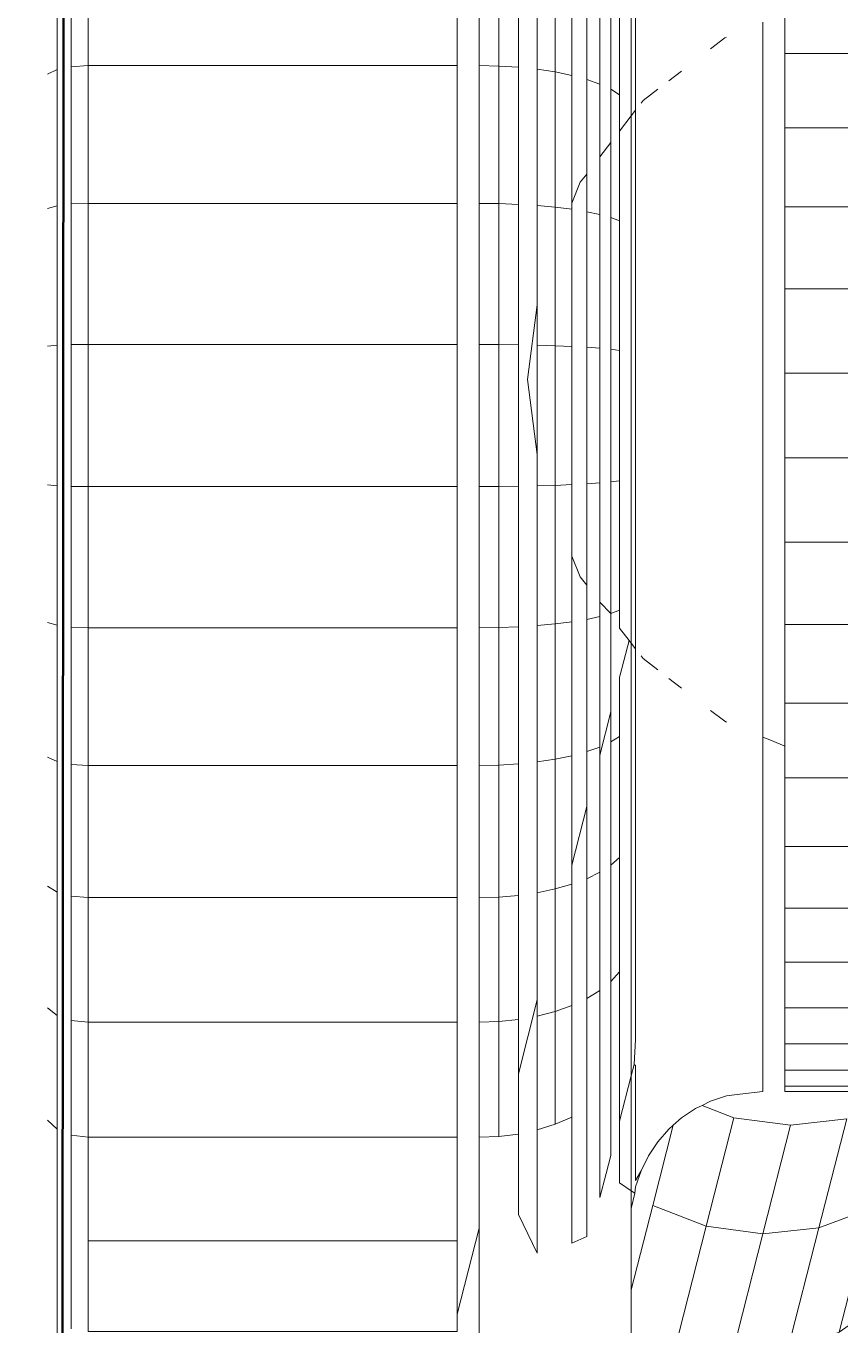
# Model space of a CAD drawing. Header units: centimetres. Extents: x -48696 to 156237, y -5617 to 29024.
# Drawn here: x -13087.78 to -13085.802, y 14466.263 to 14469.42 of the extents above; entities that cross this region are included whole.
import ezdxf

# ---------------------------------------------------------------- set-up
doc = ezdxf.new("R2010")
doc.units = ezdxf.units.CM
doc.layers.add('Moveis', color=1, linetype='Continuous', lineweight=9)
doc.layers.add('Parede Baixa', color=5, linetype='Continuous', lineweight=50)
doc.layers.add('Piso', color=55, linetype='Continuous')

# ---------------------------------------------------------------- blocks, each defined once
blk = doc.blocks.new('o')
at = {"layer": 'Moveis'}
for p, q in [((12553.032, 3257.1479), (12553.032, 3251.9879)), ((12553.3786, 3256.3748), (12553.3786, 3255.2505)), ((12552.0706, 3255.3561), (12552.0706, 3255.6539)), ((12552.103, 3255.3628), (12552.103, 3255.6631)), ((12552.982, 3255.3651), (12552.982, 3255.6664)), ((12553.7286, 3255.393), (12553.7286, 3255.4852)), ((12553.6786, 3255.393), (12553.6786, 3255.4645)), ((12553.5917, 3255.4285), (12553.5594, 3255.4037)), ((12553.5957, 3255.4302), (12553.5917, 3255.4285)), ((12553.6786, 3255.2236), (12553.6786, 3255.393)), ((12553.7286, 3255.2236), (12553.7286, 3255.393)), ((12552.0706, 3255.0458), (12552.0706, 3255.3561)), ((12552.103, 3255.0499), (12552.103, 3255.3628)), ((12552.982, 3255.0513), (12552.982, 3255.3651)), ((12553.4932, 3255.3529), (12553.4644, 3255.3308)), ((12553.4391, 3255.3114), (12553.4055, 3255.2856)), ((12553.3885, 3255.2635), (12553.3786, 3255.2505)), ((12553.4055, 3255.2856), (12553.4009, 3255.2796)), ((12553.3786, 3255.2505), (12553.3522, 3255.2162)), ((12553.3786, 3255.2505), (12553.3786, 3254.0492)), ((12553.6786, 3255.0438), (12553.6786, 3255.2236)), ((12553.7286, 3255.0438), (12553.7286, 3255.2236)), ((12553.3321, 3255.19), (12553.3069, 3255.1572)), ((12553.2771, 3255.1182), (12553.2626, 3255.0994)), ((12553.2626, 3255.0994), (12553.243, 3255.052)), ((12552.0706, 3254.728), (12552.0706, 3255.0458)), ((12552.103, 3254.7294), (12552.103, 3255.0499)), ((12552.982, 3254.7299), (12552.982, 3255.0513)), ((12553.6786, 3254.8564), (12553.6786, 3255.0438)), ((12553.7286, 3254.8564), (12553.7286, 3255.0438)), ((12553.6786, 3254.6646), (12553.6786, 3254.8564)), ((12553.7286, 3254.8564), (12553.7286, 3254.6646)), ((12553.1646, 3254.8205), (12553.1422, 3254.6499)), ((12552.103, 3254.4064), (12552.103, 3254.7294)), ((12552.982, 3254.4059), (12552.982, 3254.7299)), ((12553.032, 3254.7299), (12553.0772, 3254.7297)), ((12552.0706, 3254.4077), (12552.0706, 3254.728)), ((12553.1422, 3254.6499), (12553.1646, 3254.4792)), ((12553.6786, 3254.4712), (12553.6786, 3254.6646)), ((12553.7286, 3254.6646), (12553.7286, 3254.4712)), ((12553.6786, 3254.2793), (12553.6786, 3254.4712)), ((12553.7286, 3254.4712), (12553.7286, 3254.2793)), ((12552.0706, 3254.0899), (12552.0706, 3254.4077)), ((12552.103, 3254.0859), (12552.103, 3254.4064)), ((12552.982, 3254.0844), (12552.982, 3254.4059)), ((12553.6786, 3254.092), (12553.6786, 3254.2793)), ((12553.7286, 3254.092), (12553.7286, 3254.2793)), ((12553.243, 3254.2477), (12553.2626, 3254.2003)), ((12553.2626, 3254.2003), (12553.2771, 3254.1815)), ((12553.3069, 3254.1425), (12553.3321, 3254.1169)), ((12553.3321, 3254.1169), (12553.3321, 3253.8928)), ((12552.0706, 3253.7797), (12552.0706, 3254.0899)), ((12552.103, 3253.773), (12552.103, 3254.0859)), ((12552.982, 3253.7706), (12552.982, 3254.0844)), ((12553.3522, 3254.0836), (12553.3737, 3254.0556)), ((12553.6786, 3253.9122), (12553.6786, 3254.092)), ((12553.7286, 3253.9122), (12553.7286, 3254.092)), ((12553.3737, 3254.0556), (12553.3535, 3253.9767)), ((12553.3737, 3254.0556), (12553.3786, 3254.0492)), ((12553.3786, 3254.0492), (12553.3885, 3254.0362)), ((12553.3786, 3254.0492), (12553.3786, 3253.0635)), ((12553.4009, 3254.0201), (12553.4055, 3254.0141)), ((12553.4055, 3254.0141), (12553.4391, 3253.9883)), ((12553.3535, 3253.9767), (12553.3522, 3253.9714)), ((12553.4644, 3253.9689), (12553.4932, 3253.9468)), ((12553.6786, 3253.8352), (12553.6786, 3253.9122)), ((12553.7286, 3253.8145), (12553.7286, 3253.9122)), ((12553.3321, 3253.8928), (12553.3069, 3253.7941)), ((12553.5594, 3253.896), (12553.5917, 3253.8712)), ((12553.5917, 3253.8712), (12553.5957, 3253.8695)), ((12553.6786, 3253.8352), (12553.6979, 3253.8272)), ((12553.6786, 3253.7515), (12553.6786, 3253.8352)), ((12553.6979, 3253.8272), (12553.7286, 3253.8145)), ((12553.7286, 3253.8145), (12553.7286, 3253.7615)), ((12552.0706, 3253.4819), (12552.0706, 3253.7797)), ((12552.103, 3253.4726), (12552.103, 3253.773)), ((12552.982, 3253.4694), (12552.982, 3253.7706)), ((12553.7286, 3253.7615), (12553.7286, 3253.7427)), ((12553.6786, 3253.7427), (12553.6786, 3253.7515)), ((12553.6786, 3253.6093), (12553.6786, 3253.7427)), ((12553.7286, 3253.5896), (12553.7286, 3253.7427)), ((12553.243, 3253.5433), (12553.2771, 3253.6769)), ((12553.6786, 3253.5862), (12553.6786, 3253.6093)), ((12553.6786, 3253.4453), (12553.6786, 3253.5862)), ((12553.7286, 3253.5862), (12553.7286, 3253.5896)), ((12553.7286, 3253.4453), (12553.7286, 3253.5862)), ((12552.0706, 3253.2012), (12552.0706, 3253.4819)), ((12552.103, 3253.1895), (12552.103, 3253.4726)), ((12552.982, 3253.1854), (12552.982, 3253.4694)), ((12553.6786, 3253.4119), (12553.6786, 3253.4453)), ((12553.7286, 3253.424), (12553.7286, 3253.4453)), ((12553.6786, 3253.322), (12553.6786, 3253.4119)), ((12553.7286, 3253.3943), (12553.7286, 3253.424)), ((12553.7286, 3253.322), (12553.7286, 3253.3943)), ((12553.6786, 3253.2281), (12553.6786, 3253.322)), ((12553.7286, 3253.2184), (12553.7286, 3253.322)), ((12553.1217, 3253.0679), (12553.1646, 3253.2362)), ((12553.6786, 3253.2184), (12553.6786, 3253.2281)), ((12552.0706, 3252.942), (12552.0706, 3253.2012)), ((12553.6786, 3253.1918), (12553.6786, 3253.2184)), ((12553.6786, 3253.136), (12553.6786, 3253.1918)), ((12553.7286, 3253.1853), (12553.7286, 3253.2184)), ((12552.103, 3252.9282), (12552.103, 3253.1895)), ((12552.982, 3252.9233), (12552.982, 3253.1854)), ((12553.7286, 3253.136), (12553.7286, 3253.1853)), ((12553.6786, 3253.0763), (12553.6786, 3253.136)), ((12553.7286, 3253.0763), (12553.7286, 3253.136)), ((12553.6786, 3253.04), (12553.6786, 3253.0763)), ((12553.7286, 3253.04), (12553.7286, 3253.0763)), ((12553.3786, 3252.8016), (12553.3786, 3253.0635)), ((12553.5957, 3253.0179), (12553.5594, 3253.0056)), ((12553.6259, 3253.0215), (12553.5957, 3253.0179)), ((12553.6786, 3253.0279), (12553.6259, 3253.0215)), ((12553.6786, 3253.0279), (12553.6786, 3253.04)), ((12553.7286, 3253.0279), (12553.7286, 3253.04)), ((12553.761, 3253.0279), (12553.7286, 3253.0279)), ((12553.8855, 3253.0279), (12553.761, 3253.0279)), ((12553.525, 3252.9886), (12553.4932, 3252.9673)), ((12553.54, 3252.996), (12553.525, 3252.9886)), ((12553.5594, 3253.0056), (12553.54, 3252.996)), ((12552.0489, 3252.9627), (12552.0706, 3252.942)), ((12553.4932, 3252.9673), (12553.4743, 3252.9508)), ((12552.0706, 3252.7085), (12552.0706, 3252.942)), ((12552.103, 3252.6927), (12552.103, 3252.9282)), ((12553.032, 3252.9233), (12553.0772, 3252.9252)), ((12553.4644, 3252.9421), (12553.4391, 3252.9133)), ((12553.4743, 3252.9508), (12553.4644, 3252.9421)), ((12552.982, 3252.6871), (12552.982, 3252.9233)), ((12553.4391, 3252.9133), (12553.4178, 3252.8814)), ((12553.4178, 3252.8814), (12553.4009, 3252.847)), ((12553.4009, 3252.847), (12553.3885, 3252.8107)), ((12553.3885, 3252.8107), (12553.3866, 3252.796)), ((12553.3786, 3252.761), (12553.3786, 3252.8016)), ((12553.3866, 3252.796), (12553.3786, 3252.761)), ((12553.3786, 3252.761), (12553.3786, 3252.5756)), ((12553.032, 3252.7164), (12552.982, 3252.5204)), ((12552.0706, 3252.5044), (12552.0706, 3252.7085)), ((12552.103, 3252.4868), (12552.103, 3252.6927)), ((12552.982, 3252.5204), (12552.982, 3252.6871)), ((12553.2771, 3252.6972), (12553.243, 3252.6824)), ((12553.3786, 3252.4756), (12553.3786, 3252.5756)), ((12552.982, 3252.4806), (12552.982, 3252.5204)), ((12552.0706, 3252.3327), (12552.0706, 3252.5044))]:
    blk.add_line(p, q, dxfattribs=at)
for points, invisible_edges in [([(12552.0706, 3255.0458), (12552.103, 3257.1402), (12552.0706, 3254.728)], 3), ([(12552.0706, 3253.7797), (12552.103, 3257.1402), (12552.0706, 3253.4819)], 3), ([(12552.982, 3255.0513), (12553.032, 3257.1479), (12552.982, 3254.7299)], 3), ([(12552.982, 3254.7299), (12553.032, 3257.1479), (12552.982, 3254.4059)], 3), ([(12552.982, 3254.4059), (12553.032, 3257.1479), (12552.982, 3254.0844)], 3), ([(12552.982, 3254.0844), (12553.032, 3257.1479), (12552.982, 3253.7706)], 3), ([(12552.982, 3255.0513), (12553.032, 3257.1479), (12552.982, 3254.7299)], 3), ([(12552.982, 3254.7299), (12553.032, 3257.1479), (12552.982, 3254.4059)], 3), ([(12552.982, 3254.4059), (12553.032, 3257.1479), (12552.982, 3254.0844)], 3), ([(12552.982, 3254.0844), (12553.032, 3257.1479), (12552.982, 3253.7706)], 3), ([(12552.982, 3255.0513), (12553.032, 3257.1479), (12552.982, 3254.7299)], 3), ([(12552.982, 3254.7299), (12553.032, 3257.1479), (12552.982, 3254.4059)], 3), ([(12552.982, 3254.4059), (12553.032, 3257.1479), (12552.982, 3254.0844)], 3), ([(12552.982, 3254.0844), (12553.032, 3257.1479), (12552.982, 3253.7706)], 3), ([(12552.982, 3255.0513), (12553.032, 3257.1479), (12552.982, 3254.7299)], 3), ([(12552.982, 3254.7299), (12553.032, 3257.1479), (12552.982, 3254.4059)], 3), ([(12552.982, 3254.4059), (12553.032, 3257.1479), (12552.982, 3254.0844)], 3), ([(12552.982, 3254.0844), (12553.032, 3257.1479), (12552.982, 3253.7706)], 3), ([(12552.982, 3255.0513), (12553.032, 3257.1479), (12552.982, 3254.7299)], 3), ([(12552.982, 3254.7299), (12553.032, 3257.1479), (12552.982, 3254.4059)], 3), ([(12552.982, 3254.4059), (12553.032, 3257.1479), (12552.982, 3254.0844)], 3), ([(12552.982, 3254.0844), (12553.032, 3257.1479), (12552.982, 3253.7706)], 3), ([(12553.1217, 3255.0491), (12553.1217, 3257.0554), (12553.1217, 3254.7291)], 3), ([(12553.1217, 3254.7291), (12553.1217, 3257.0554), (12553.1217, 3254.4066)], 3), ([(12553.1217, 3254.4066), (12553.1217, 3257.0554), (12553.1217, 3254.0866)], 3), ([(12553.1217, 3254.0866), (12553.1217, 3257.0554), (12553.1217, 3253.7743)], 3), ([(12553.1217, 3253.7743), (12553.1217, 3257.0554), (12553.1217, 3253.4744)], 3), ([(12553.3786, 3255.2505), (12553.3668, 3256.891), (12553.3756, 3256.8466)], 13), ([(12553.3786, 3255.2505), (12553.3756, 3256.8466), (12553.3786, 3256.8013)], 13), ([(12553.3786, 3255.2505), (12553.3786, 3256.8013), (12553.3786, 3256.3748)], 1), ([(12553.3786, 3256.3748), (12553.3885, 3255.2635), (12553.3786, 3255.2505)], 1), ([(12553.3885, 3255.2635), (12553.3786, 3256.3748), (12553.3885, 3255.316)], 3), ([(12553.3786, 3255.2505), (12553.3522, 3256.0761), (12553.3522, 3256.2927)], 13), ([(12553.3522, 3255.5753), (12553.3522, 3256.0761), (12553.3522, 3255.299)], 3), ([(12553.3522, 3255.299), (12553.3522, 3256.0761), (12553.3522, 3255.2162)], 3), ([(12553.3522, 3255.2162), (12553.3522, 3256.0761), (12553.3786, 3255.2505)], 3), ([(12552.982, 3255.0513), (12552.982, 3255.6664), (12552.982, 3255.9503)], 13), ([(12552.982, 3255.0513), (12552.982, 3255.6664), (12552.982, 3255.9503)], 13), ([(12552.982, 3255.0513), (12552.982, 3255.6664), (12552.982, 3255.9503)], 13), ([(12552.982, 3255.0513), (12552.982, 3255.6664), (12552.982, 3255.9503)], 13), ([(12552.982, 3255.0513), (12552.982, 3255.6664), (12552.982, 3255.9503)], 13), ([(12553.1217, 3255.944), (12553.1217, 3255.3615), (12553.1217, 3255.6614)], 1), ([(12553.1217, 3255.3615), (12553.1217, 3255.944), (12553.1217, 3255.0491)], 3), ([(12552.0706, 3255.9346), (12552.0706, 3255.3561), (12552.0706, 3255.6539)], 1), ([(12552.0706, 3255.3561), (12552.0706, 3255.9346), (12552.0706, 3255.0458)], 3), ([(12553.243, 3255.052), (12553.243, 3255.6359), (12553.243, 3255.9119)], 13), ([(12553.243, 3255.052), (12553.243, 3255.9119), (12553.2626, 3255.0994)], 3), ([(12553.3069, 3255.8777), (12553.3069, 3255.3232), (12553.3069, 3255.6087)], 1), ([(12553.3069, 3255.3232), (12553.3069, 3255.8777), (12553.3069, 3255.1572)], 3), ([(12553.3069, 3255.1572), (12553.3069, 3255.8777), (12553.3321, 3255.19)], 3), ([(12553.3321, 3255.19), (12553.3069, 3255.8777), (12553.3321, 3255.3116)], 3), ([(12553.3321, 3255.3116), (12553.3069, 3255.8777), (12553.3321, 3255.5926)], 3), ([(12553.3885, 3255.316), (12553.3885, 3255.6879), (12553.3885, 3255.5094)], 1), ([(12552.0489, 3255.346), (12552.0706, 3255.6539), (12552.0706, 3255.3561)], 1), ([(12552.1413, 3255.6664), (12552.103, 3255.3628), (12552.103, 3255.6631)], 1), ([(12552.103, 3255.3628), (12552.1413, 3255.6664), (12552.1413, 3255.3651)], 1), ([(12552.103, 3255.3628), (12552.103, 3253.1895), (12552.103, 3255.6631)], 3), ([(12552.982, 3255.6664), (12552.1413, 3255.3651), (12552.1413, 3255.6664)], 1), ([(12552.1413, 3255.3651), (12552.982, 3255.6664), (12552.982, 3255.3651)], 1), ([(12552.982, 3255.6664), (12552.982, 3255.0513), (12552.982, 3255.3651)], 1), ([(12552.982, 3255.6664), (12552.982, 3255.0513), (12552.982, 3255.3651)], 1), ([(12552.982, 3255.6664), (12552.982, 3255.0513), (12552.982, 3255.3651)], 1), ([(12552.982, 3255.6664), (12552.982, 3255.0513), (12552.982, 3255.3651)], 1), ([(12552.982, 3255.6664), (12552.982, 3255.0513), (12552.982, 3255.3651)], 1), ([(12553.032, 3255.3651), (12553.0772, 3255.6651), (12553.0772, 3255.3642)], 1), ([(12553.1217, 3255.6614), (12553.0772, 3255.3642), (12553.0772, 3255.6651)], 1), ([(12553.0772, 3255.3642), (12553.1217, 3255.6614), (12553.1217, 3255.3615)], 1), ([(12553.1646, 3255.357), (12553.1422, 3254.6499), (12553.1646, 3255.6552)], 3), ([(12553.2053, 3255.6466), (12553.1646, 3255.357), (12553.1646, 3255.6552)], 1), ([(12553.1646, 3255.357), (12553.2053, 3255.6466), (12553.2053, 3255.3508)], 1), ([(12553.243, 3255.6359), (12553.2053, 3255.3508), (12553.2053, 3255.6466)], 1), ([(12553.2053, 3255.3508), (12553.243, 3255.6359), (12553.243, 3255.343)], 1), ([(12553.243, 3255.6359), (12553.243, 3255.052), (12553.243, 3255.343)], 1), ([(12553.2771, 3255.3338), (12553.2626, 3255.0994), (12553.2771, 3255.6232)], 3), ([(12553.3069, 3255.6087), (12553.2771, 3255.3338), (12553.2771, 3255.6232)], 1), ([(12553.2771, 3255.3338), (12553.3069, 3255.6087), (12553.3069, 3255.3232)], 1), ([(12553.3522, 3255.5753), (12553.3321, 3255.3116), (12553.3321, 3255.5926)], 1), ([(12553.3321, 3255.3116), (12553.3522, 3255.5753), (12553.3522, 3255.299)], 1), ([(12554.8486, 3255.393), (12553.7286, 3255.4852), (12553.7286, 3255.5495)], 13), ([(12554.8486, 3255.393), (12553.7286, 3255.5495), (12554.8486, 3255.5495)], 1), ([(12553.7286, 3255.4852), (12554.8486, 3255.393), (12553.7286, 3255.393)], 1), ([(12554.8486, 3255.393), (12553.7286, 3255.2236), (12553.7286, 3255.393)], 1), ([(12553.7286, 3255.2236), (12554.8486, 3255.393), (12554.8486, 3255.2236)], 1), ([(12552.0489, 3255.0397), (12552.0706, 3255.3561), (12552.0706, 3255.0458)], 1), ([(12552.1413, 3255.3651), (12552.103, 3255.0499), (12552.103, 3255.3628)], 1), ([(12552.103, 3255.0499), (12552.1413, 3255.3651), (12552.1413, 3255.0513)], 1), ([(12552.103, 3253.1895), (12552.103, 3255.3628), (12552.103, 3253.4726)], 3), ([(12552.103, 3253.4726), (12552.103, 3255.3628), (12552.103, 3255.0499)], 13), ([(12552.982, 3255.3651), (12552.1413, 3255.0513), (12552.1413, 3255.3651)], 1), ([(12552.1413, 3255.0513), (12552.982, 3255.3651), (12552.982, 3255.0513)], 1), ([(12553.032, 3255.0513), (12553.0772, 3255.3642), (12553.0772, 3255.0508)], 1), ([(12553.1217, 3255.3615), (12553.0772, 3255.0508), (12553.0772, 3255.3642)], 1), ([(12553.0772, 3255.0508), (12553.1217, 3255.3615), (12553.1217, 3255.0491)], 1), ([(12553.1422, 3254.6499), (12553.1646, 3255.357), (12553.1646, 3254.8205)], 3), ([(12553.2053, 3255.3508), (12553.1646, 3255.0464), (12553.1646, 3255.357)], 1), ([(12553.1646, 3254.8205), (12553.1646, 3255.357), (12553.1646, 3255.0464)], 1), ([(12553.1646, 3255.0464), (12553.2053, 3255.3508), (12553.2053, 3255.0426)], 1), ([(12553.243, 3255.343), (12553.2053, 3255.0426), (12553.2053, 3255.3508)], 1), ([(12553.2053, 3255.0426), (12553.243, 3255.343), (12553.243, 3255.0379)], 3), ([(12553.243, 3255.0379), (12553.243, 3255.343), (12553.243, 3255.052)], 1), ([(12553.2626, 3255.0994), (12553.2771, 3255.3338), (12553.2771, 3255.1182)], 1), ([(12553.3885, 3255.2635), (12553.3786, 3254.0492), (12553.3786, 3255.2505)], 1), ([(12553.3885, 3255.1109), (12553.3885, 3254.4575), (12553.3885, 3255.2635)], 3), ([(12553.3786, 3255.2505), (12553.3522, 3255.0112), (12553.3522, 3255.2162)], 1), ([(12553.3522, 3255.0112), (12553.3786, 3255.2505), (12553.3522, 3254.7164)], 3), ([(12553.3522, 3254.7164), (12553.3786, 3255.2505), (12553.3522, 3254.4193)], 3), ([(12553.3737, 3254.0556), (12553.3786, 3255.2505), (12553.3786, 3254.0492)], 1), ([(12554.8486, 3255.2236), (12553.7286, 3255.0438), (12553.7286, 3255.2236)], 1), ([(12553.7286, 3255.0438), (12554.8486, 3255.2236), (12554.8486, 3255.0438)], 1), ([(12553.3321, 3255.19), (12553.3069, 3255.0259), (12553.3069, 3255.1572)], 1), ([(12553.3069, 3255.0259), (12553.3321, 3255.19), (12553.3069, 3254.7214)], 3), ([(12553.3069, 3254.7214), (12553.3321, 3255.19), (12553.3069, 3254.4144)], 3), ([(12553.3069, 3254.4144), (12553.3321, 3255.19), (12553.3069, 3254.1425)], 3), ([(12553.3069, 3254.1425), (12553.3321, 3255.19), (12553.3321, 3254.1169)], 3), ([(12553.3321, 3254.1169), (12553.3321, 3255.19), (12553.3321, 3254.4168)], 3), ([(12553.3321, 3254.4168), (12553.3321, 3255.19), (12553.3321, 3255.0189)], 13), ([(12553.2626, 3254.2003), (12553.2626, 3255.0994), (12553.2771, 3255.1182)], 13), ([(12553.2771, 3254.4123), (12553.2771, 3255.1182), (12553.2771, 3254.7235)], 3), ([(12553.2771, 3254.7235), (12553.2771, 3255.1182), (12553.2771, 3255.0323)], 1), ([(12553.2626, 3255.0994), (12553.243, 3255.0379), (12553.243, 3255.052)], 1), ([(12553.243, 3255.0379), (12553.2626, 3255.0994), (12553.243, 3254.7254)], 3), ([(12553.243, 3254.7254), (12553.2626, 3255.0994), (12553.243, 3254.4104)], 3), ([(12553.3885, 3254.4575), (12553.3885, 3255.1109), (12553.3885, 3254.8971)], 13), ([(12552.0489, 3254.726), (12552.0706, 3255.0458), (12552.0706, 3254.728)], 1), ([(12552.1413, 3255.0513), (12552.103, 3254.7294), (12552.103, 3255.0499)], 1), ([(12552.103, 3254.7294), (12552.1413, 3255.0513), (12552.1413, 3254.7299)], 1), ([(12552.103, 3253.4726), (12552.103, 3255.0499), (12552.103, 3254.7294)], 13), ([(12552.982, 3255.0513), (12552.1413, 3254.7299), (12552.1413, 3255.0513)], 1), ([(12552.1413, 3254.7299), (12552.982, 3255.0513), (12552.982, 3254.7299)], 1), ([(12553.0772, 3254.7297), (12553.032, 3255.0513), (12553.0772, 3255.0508)], 1), ([(12553.1217, 3255.0491), (12553.0772, 3254.7297), (12553.0772, 3255.0508)], 1), ([(12553.0772, 3254.7297), (12553.1217, 3255.0491), (12553.1217, 3254.7291)], 1), ([(12553.2053, 3254.727), (12553.1646, 3254.8205), (12553.1646, 3255.0464)], 13), ([(12553.2053, 3254.727), (12553.1646, 3255.0464), (12553.2053, 3255.0426)], 1), ([(12553.243, 3255.0379), (12553.2053, 3254.727), (12553.2053, 3255.0426)], 1), ([(12553.2053, 3254.727), (12553.243, 3255.0379), (12553.243, 3254.7254)], 1), ([(12553.3069, 3255.0259), (12553.2771, 3254.7235), (12553.2771, 3255.0323)], 1), ([(12553.2771, 3254.7235), (12553.3069, 3255.0259), (12553.3069, 3254.7214)], 1), ([(12554.8486, 3255.0438), (12553.7286, 3254.8564), (12553.7286, 3255.0438)], 1), ([(12553.7286, 3254.8564), (12554.8486, 3255.0438), (12554.8486, 3255.0304)], 13), ([(12553.7286, 3254.8564), (12554.8486, 3255.0304), (12554.8486, 3254.8564)], 1), ([(12553.3522, 3255.0112), (12553.3321, 3254.719), (12553.3321, 3255.0189)], 1), ([(12553.3321, 3254.4168), (12553.3321, 3255.0189), (12553.3321, 3254.719)], 1), ([(12553.3321, 3254.719), (12553.3522, 3255.0112), (12553.3522, 3254.7164)], 1), ([(12553.3885, 3254.4575), (12553.3885, 3254.8971), (12553.3885, 3254.6782)], 1), ([(12554.8486, 3254.8564), (12553.7286, 3254.6646), (12553.7286, 3254.8564)], 1), ([(12553.7286, 3254.6646), (12554.8486, 3254.8564), (12554.8486, 3254.6646)], 1), ([(12553.1646, 3254.8205), (12553.2053, 3254.727), (12553.1646, 3254.7282)], 1), ([(12552.1413, 3254.7299), (12552.103, 3254.4064), (12552.103, 3254.7294)], 1), ([(12552.103, 3254.4064), (12552.1413, 3254.7299), (12552.1413, 3254.4059)], 1), ([(12552.103, 3253.4726), (12552.103, 3254.7294), (12552.103, 3254.4064)], 13), ([(12552.982, 3254.7299), (12552.1413, 3254.4059), (12552.1413, 3254.7299)], 1), ([(12552.1413, 3254.4059), (12552.982, 3254.7299), (12552.982, 3254.4059)], 1), ([(12553.032, 3254.4059), (12553.0772, 3254.7297), (12553.0772, 3254.4061)], 1), ([(12553.1217, 3254.7291), (12553.0772, 3254.4061), (12553.0772, 3254.7297)], 1), ([(12553.0772, 3254.4061), (12553.1217, 3254.7291), (12553.1217, 3254.4066)], 1), ([(12552.0489, 3254.4098), (12552.0706, 3254.728), (12552.0706, 3254.4077)], 1), ([(12552.0706, 3254.728), (12552.0706, 3254.0899), (12552.0706, 3254.4077)], 1), ([(12552.0706, 3254.0899), (12552.0706, 3254.728), (12552.0706, 3253.7797)], 3), ([(12553.2053, 3254.727), (12553.1646, 3254.4792), (12553.1646, 3254.7282)], 1), ([(12553.1646, 3254.4792), (12553.2053, 3254.727), (12553.1646, 3254.4075)], 3), ([(12553.1646, 3254.4075), (12553.2053, 3254.727), (12553.2053, 3254.4088)], 1), ([(12553.2053, 3254.727), (12553.243, 3254.4104), (12553.2053, 3254.4088)], 1), ([(12553.243, 3254.4104), (12553.2053, 3254.727), (12553.243, 3254.7254)], 1), ([(12553.2771, 3254.7235), (12553.3069, 3254.4144), (12553.2771, 3254.4123)], 1), ([(12553.3069, 3254.4144), (12553.2771, 3254.7235), (12553.3069, 3254.7214)], 1), ([(12553.3522, 3254.7164), (12553.3321, 3254.4168), (12553.3321, 3254.719)], 1), ([(12553.3321, 3254.4168), (12553.3522, 3254.7164), (12553.3522, 3254.4193)], 1), ([(12553.1646, 3254.0894), (12553.1422, 3254.6499), (12553.1646, 3254.4792)], 13), ([(12554.8486, 3254.6646), (12553.7286, 3254.4712), (12553.7286, 3254.6646)], 1), ([(12553.7286, 3254.4712), (12554.8486, 3254.6646), (12554.8486, 3254.4712)], 1), ([(12553.1646, 3254.0894), (12553.1646, 3254.4792), (12553.1646, 3254.4075)], 1), ([(12554.8486, 3254.4712), (12553.7286, 3254.2793), (12553.7286, 3254.4712)], 1), ([(12553.7286, 3254.2793), (12554.8486, 3254.4712), (12554.8486, 3254.2793)], 1), ([(12553.3786, 3254.0492), (12553.3885, 3254.4575), (12553.3885, 3254.0362)], 3), ([(12553.3885, 3254.0362), (12553.3885, 3254.4575), (12553.3885, 3254.2386)], 1), ([(12552.0489, 3254.096), (12552.0706, 3254.4077), (12552.0706, 3254.0899)], 1), ([(12552.1413, 3254.4059), (12552.103, 3254.0859), (12552.103, 3254.4064)], 1), ([(12552.103, 3253.4726), (12552.103, 3254.4064), (12552.103, 3254.0859)], 13), ([(12552.103, 3254.0859), (12552.1413, 3254.4059), (12552.1413, 3254.0844)], 1), ([(12552.982, 3254.4059), (12552.1413, 3254.0844), (12552.1413, 3254.4059)], 1), ([(12552.1413, 3254.0844), (12552.982, 3254.4059), (12552.982, 3254.0844)], 1), ([(12553.032, 3254.0844), (12553.0772, 3254.4061), (12553.0772, 3254.085)], 1), ([(12553.1217, 3254.4066), (12553.0772, 3254.085), (12553.0772, 3254.4061)], 1), ([(12553.0772, 3254.085), (12553.1217, 3254.4066), (12553.1217, 3254.0866)], 1), ([(12553.2053, 3254.0931), (12553.1646, 3254.4075), (12553.2053, 3254.4088)], 1), ([(12553.1646, 3254.4075), (12553.2053, 3254.0931), (12553.1646, 3254.0894)], 1), ([(12553.243, 3254.4104), (12553.2053, 3254.0931), (12553.2053, 3254.4088)], 1), ([(12553.2053, 3254.0931), (12553.243, 3254.4104), (12553.243, 3254.0979)], 3), ([(12553.243, 3254.0979), (12553.243, 3254.4104), (12553.243, 3254.2477)], 1), ([(12553.243, 3254.4104), (12553.2626, 3254.2003), (12553.243, 3254.2477)], 1), ([(12553.2771, 3254.1815), (12553.2626, 3254.2003), (12553.2771, 3254.4123)], 2), ([(12553.3069, 3254.4144), (12553.2771, 3254.1815), (12553.2771, 3254.4123)], 1), ([(12553.2771, 3254.1815), (12553.3069, 3254.4144), (12553.2771, 3254.1035)], 3), ([(12553.2771, 3254.1035), (12553.3069, 3254.4144), (12553.3069, 3254.1098)], 3), ([(12553.3069, 3254.1098), (12553.3069, 3254.4144), (12553.3069, 3254.1425)], 1), ([(12553.3522, 3254.1245), (12553.3321, 3254.4168), (12553.3522, 3254.4193)], 1), ([(12553.3321, 3254.4168), (12553.3522, 3254.1245), (12553.3321, 3254.1169)], 1), ([(12553.3522, 3254.4193), (12553.3522, 3254.0836), (12553.3522, 3254.1245)], 1), ([(12553.3522, 3254.0836), (12553.3522, 3254.4193), (12553.3737, 3254.0556)], 3), ([(12554.8486, 3254.2793), (12553.7286, 3254.092), (12553.7286, 3254.2793)], 1), ([(12553.7286, 3254.092), (12554.8486, 3254.2793), (12554.8486, 3254.092)], 1), ([(12553.243, 3254.2477), (12553.243, 3253.7927), (12553.243, 3254.0979)], 1), ([(12553.243, 3253.7927), (12553.243, 3254.2477), (12553.2626, 3254.2003)], 13), ([(12553.2771, 3254.1035), (12553.2626, 3254.2003), (12553.2771, 3254.1815)], 1), ([(12553.3321, 3254.1169), (12553.3069, 3254.1098), (12553.3069, 3254.1425)], 1), ([(12553.3069, 3254.1098), (12553.2771, 3253.802), (12553.2771, 3254.1035)], 1), ([(12553.2771, 3253.802), (12553.3069, 3254.1098), (12553.3069, 3253.8125)], 1), ([(12553.3069, 3254.1098), (12553.3321, 3254.1169), (12553.3069, 3253.8125)], 3), ([(12553.3069, 3253.8125), (12553.3321, 3254.1169), (12553.3069, 3253.7941)], 3), ([(12553.3069, 3253.7941), (12553.3321, 3254.1169), (12553.3321, 3253.8928)], 1), ([(12552.0489, 3253.7897), (12552.0706, 3254.0899), (12552.0706, 3253.7797)], 1), ([(12552.1413, 3254.0844), (12552.103, 3253.773), (12552.103, 3254.0859)], 1), ([(12552.103, 3253.4726), (12552.103, 3254.0859), (12552.103, 3253.773)], 1), ([(12552.103, 3253.773), (12552.1413, 3254.0844), (12552.1413, 3253.7706)], 1), ([(12552.982, 3254.0844), (12552.1413, 3253.7706), (12552.1413, 3254.0844)], 1), ([(12552.1413, 3253.7706), (12552.982, 3254.0844), (12552.982, 3253.7706)], 1), ([(12553.032, 3253.7706), (12553.0772, 3254.085), (12553.0772, 3253.7715)], 1), ([(12553.1217, 3254.0866), (12553.0772, 3253.7715), (12553.0772, 3254.085)], 1), ([(12553.0772, 3253.7715), (12553.1217, 3254.0866), (12553.1217, 3253.7743)], 1), ([(12553.2053, 3254.0931), (12553.1646, 3253.7788), (12553.1646, 3254.0894)], 1), ([(12553.1646, 3253.7788), (12553.2053, 3254.0931), (12553.2053, 3253.785)], 1), ([(12553.1646, 3254.0894), (12553.1646, 3253.4806), (12553.1646, 3253.2362)], 13), ([(12553.1646, 3253.4806), (12553.1646, 3254.0894), (12553.1646, 3253.7788)], 1), ([(12553.243, 3254.0979), (12553.2053, 3253.785), (12553.2053, 3254.0931)], 1), ([(12553.2053, 3253.785), (12553.243, 3254.0979), (12553.243, 3253.7927)], 1), ([(12553.2771, 3253.6769), (12553.2771, 3254.1035), (12553.2771, 3253.802)], 1), ([(12554.8486, 3254.092), (12553.7286, 3253.9122), (12553.7286, 3254.092)], 1), ([(12553.7286, 3253.9122), (12554.8486, 3254.092), (12554.8486, 3253.9122)], 1), ([(12553.3786, 3253.0635), (12553.3535, 3253.9767), (12553.3737, 3254.0556)], 13), ([(12553.3786, 3253.0635), (12553.3737, 3254.0556), (12553.3786, 3254.0492)], 1), ([(12553.3786, 3254.0492), (12553.3851, 3253.0892), (12553.3786, 3253.0635)], 1), ([(12553.3851, 3253.0892), (12553.3786, 3254.0492), (12553.3885, 3254.0362)], 13), ([(12553.3851, 3253.0892), (12553.3885, 3254.0362), (12553.3885, 3253.1463)], 3), ([(12553.3885, 3253.4478), (12553.3885, 3254.0362), (12553.3885, 3254.0249)], 13), ([(12553.3885, 3253.4478), (12553.3885, 3254.0249), (12553.3885, 3253.8197)], 13), ([(12553.3535, 3253.9767), (12553.3522, 3253.8367), (12553.3522, 3253.9714)], 1), ([(12553.3522, 3253.8367), (12553.3535, 3253.9767), (12553.3522, 3253.5605)], 3), ([(12553.3522, 3253.5605), (12553.3535, 3253.9767), (12553.3522, 3253.3001)], 3), ([(12554.8486, 3253.9122), (12553.7286, 3253.8145), (12553.7286, 3253.9122)], 1), ([(12553.7286, 3253.8145), (12554.8486, 3253.9122), (12553.7286, 3253.7615)], 3), ([(12553.7286, 3253.7615), (12554.8486, 3253.9122), (12553.7286, 3253.7427)], 3), ([(12553.7286, 3253.7427), (12554.8486, 3253.9122), (12554.8486, 3253.7427)], 1), ([(12553.3321, 3253.8928), (12553.3069, 3253.5271), (12553.3069, 3253.7941)], 1), ([(12553.3069, 3253.5271), (12553.3321, 3253.8928), (12553.3069, 3253.2581)], 3), ([(12553.3321, 3253.0338), (12553.3321, 3253.8928), (12553.3321, 3253.2783)], 3), ([(12553.3321, 3253.2783), (12553.3321, 3253.8928), (12553.3321, 3253.5431)], 3), ([(12553.3321, 3253.5431), (12553.3321, 3253.8928), (12553.3321, 3253.8242)], 1), ([(12553.3069, 3253.5271), (12553.2771, 3253.802), (12553.3069, 3253.8125)], 13), ([(12553.3069, 3253.5271), (12553.3069, 3253.8125), (12553.3069, 3253.7941)], 1), ([(12553.3522, 3253.8367), (12553.3321, 3253.5431), (12553.3321, 3253.8242)], 1), ([(12553.3321, 3253.5431), (12553.3522, 3253.8367), (12553.3522, 3253.5605)], 1), ([(12553.3885, 3253.4478), (12553.3885, 3253.8197), (12553.3885, 3253.6264)], 1), ([(12553.2053, 3253.785), (12553.1646, 3253.4806), (12553.1646, 3253.7788)], 1), ([(12553.1646, 3253.4806), (12553.2053, 3253.785), (12553.2053, 3253.4891)], 1), ([(12553.243, 3253.7927), (12553.2053, 3253.4891), (12553.2053, 3253.785)], 1), ([(12553.2053, 3253.4891), (12553.243, 3253.7927), (12553.243, 3253.5433)], 13), ([(12553.243, 3253.7927), (12553.2771, 3253.6769), (12553.243, 3253.5433)], 1), ([(12553.3069, 3253.5271), (12553.2771, 3253.6769), (12553.2771, 3253.802)], 13), ([(12552.0489, 3253.4957), (12552.0706, 3253.7797), (12552.0706, 3253.4819)], 1), ([(12552.1413, 3253.7706), (12552.103, 3253.4726), (12552.103, 3253.773)], 1), ([(12552.103, 3253.4726), (12552.1413, 3253.7706), (12552.1413, 3253.4694)], 1), ([(12552.1413, 3253.7706), (12552.982, 3253.4694), (12552.1413, 3253.4694)], 1), ([(12552.982, 3253.4694), (12552.1413, 3253.7706), (12552.982, 3253.7706)], 1), ([(12552.982, 3252.5204), (12552.982, 3253.4694), (12552.982, 3253.7706)], 13), ([(12552.982, 3252.5204), (12552.982, 3253.7706), (12553.032, 3252.7164)], 3), ([(12552.982, 3252.5204), (12552.982, 3253.4694), (12552.982, 3253.7706)], 13), ([(12552.982, 3252.5204), (12552.982, 3253.7706), (12553.032, 3252.7164)], 3), ([(12552.982, 3252.5204), (12552.982, 3253.4694), (12552.982, 3253.7706)], 13), ([(12552.982, 3252.5204), (12552.982, 3253.7706), (12553.032, 3252.7164)], 3), ([(12552.982, 3252.5204), (12552.982, 3253.4694), (12552.982, 3253.7706)], 13), ([(12552.982, 3252.5204), (12552.982, 3253.7706), (12553.032, 3252.7164)], 3), ([(12552.982, 3252.5204), (12552.982, 3253.4694), (12552.982, 3253.7706)], 13), ([(12552.982, 3252.5204), (12552.982, 3253.7706), (12553.032, 3252.7164)], 3), ([(12553.032, 3253.4694), (12553.0772, 3253.7715), (12553.0772, 3253.4706)], 1), ([(12553.1217, 3253.4744), (12553.0772, 3253.7715), (12553.1217, 3253.7743)], 1), ([(12553.0772, 3253.7715), (12553.1217, 3253.4744), (12553.0772, 3253.4706)], 1), ([(12554.8486, 3253.7427), (12553.7286, 3253.5896), (12553.7286, 3253.7427)], 1), ([(12553.7286, 3253.5896), (12554.8486, 3253.7427), (12553.7286, 3253.5862)], 3), ([(12553.7286, 3253.5862), (12554.8486, 3253.7427), (12554.8486, 3253.5862)], 1), ([(12553.243, 3253.2238), (12553.243, 3253.5433), (12553.2771, 3253.6769)], 13), ([(12553.243, 3253.2238), (12553.2771, 3253.6769), (12553.2771, 3253.5126)], 13), ([(12553.2771, 3253.6769), (12553.3069, 3253.5271), (12553.2771, 3253.5126)], 1), ([(12553.7286, 3253.5862), (12554.8486, 3253.4453), (12553.7286, 3253.4453)], 1), ([(12554.8486, 3253.4453), (12553.7286, 3253.5862), (12554.8486, 3253.5862)], 1), ([(12553.3522, 3253.3001), (12553.3321, 3253.5431), (12553.3522, 3253.5605)], 1), ([(12553.2053, 3253.4891), (12553.243, 3253.5433), (12553.243, 3253.4999)], 1), ([(12553.243, 3253.5433), (12553.243, 3253.2238), (12553.243, 3253.4999)], 1), ([(12553.3069, 3253.5271), (12553.2771, 3253.2398), (12553.2771, 3253.5126)], 1), ([(12553.2771, 3253.2398), (12553.3069, 3253.5271), (12553.3069, 3253.2581)], 1), ([(12553.3321, 3253.5431), (12553.3522, 3253.3001), (12553.3321, 3253.2783)], 1), ([(12552.0706, 3253.2012), (12552.0489, 3253.4957), (12552.0706, 3253.4819)], 1), ([(12553.2053, 3253.2103), (12553.1646, 3253.4806), (12553.2053, 3253.4891)], 1), ([(12553.243, 3253.2238), (12553.2053, 3253.4891), (12553.243, 3253.4999)], 1), ([(12553.2053, 3253.4891), (12553.243, 3253.2238), (12553.2053, 3253.2103)], 1), ([(12553.2771, 3253.2398), (12553.2771, 3252.988), (12553.2771, 3253.5126)], 2), ([(12552.0706, 3253.4819), (12552.0706, 3252.942), (12552.0706, 3253.2012)], 1), ([(12552.0706, 3252.5044), (12552.0706, 3253.4819), (12552.0706, 3252.3327)], 3), ([(12552.0706, 3252.3327), (12552.0706, 3253.4819), (12552.0706, 3252.1963)], 3), ([(12552.0706, 3252.1963), (12552.0706, 3253.4819), (12552.0706, 3252.0974)], 3), ([(12552.0706, 3252.0974), (12552.0706, 3253.4819), (12552.0706, 3252.0373)], 3), ([(12552.0706, 3252.0172), (12552.0706, 3253.4819), (12552.103, 3251.9955)], 3), ([(12552.103, 3253.4726), (12552.1413, 3253.1854), (12552.103, 3253.1895)], 1), ([(12552.1413, 3253.1854), (12552.103, 3253.4726), (12552.1413, 3253.4694)], 1), ([(12552.1413, 3253.4694), (12552.982, 3253.1854), (12552.1413, 3253.1854)], 1), ([(12552.982, 3253.1854), (12552.1413, 3253.4694), (12552.982, 3253.4694)], 1), ([(12552.982, 3253.4694), (12552.982, 3252.9233), (12552.982, 3253.1854)], 1), ([(12552.982, 3253.4694), (12552.982, 3252.9233), (12552.982, 3253.1854)], 1), ([(12552.982, 3253.4694), (12552.982, 3252.9233), (12552.982, 3253.1854)], 1), ([(12552.982, 3253.4694), (12552.982, 3252.9233), (12552.982, 3253.1854)], 1), ([(12552.982, 3253.4694), (12552.982, 3252.9233), (12552.982, 3253.1854)], 1), ([(12553.0772, 3253.187), (12553.032, 3253.4694), (12553.0772, 3253.4706)], 1), ([(12553.1217, 3253.1918), (12553.0772, 3253.4706), (12553.1217, 3253.4744)], 1), ([(12553.0772, 3253.4706), (12553.1217, 3253.1918), (12553.0772, 3253.187)], 1), ([(12553.1646, 3253.2362), (12553.1217, 3253.1918), (12553.1217, 3253.4744)], 13), ([(12553.2053, 3253.2103), (12553.1646, 3253.2362), (12553.1646, 3253.4806)], 13), ([(12553.3885, 3253.1463), (12553.3885, 3253.4478), (12553.3885, 3253.287)], 1), ([(12554.8486, 3253.4453), (12553.7286, 3253.424), (12553.7286, 3253.4453)], 1), ([(12553.7286, 3253.424), (12554.8486, 3253.4453), (12553.7286, 3253.3943)], 3), ([(12553.7286, 3253.3943), (12554.8486, 3253.4453), (12553.7286, 3253.322)], 3), ([(12553.7286, 3253.322), (12554.8486, 3253.4453), (12554.8486, 3253.322)], 1), ([(12553.7286, 3253.322), (12554.8486, 3253.2184), (12553.7286, 3253.2184)], 1), ([(12554.8486, 3253.2184), (12553.7286, 3253.322), (12554.8486, 3253.322)], 1), ([(12553.3522, 3253.3001), (12553.3522, 3252.9601), (12553.3522, 3253.0597)], 1), ([(12553.3522, 3252.9601), (12553.3522, 3253.3001), (12553.3786, 3253.0635)], 3), ([(12553.3069, 3253.2581), (12553.3069, 3252.786), (12553.3069, 3253.0097)], 1), ([(12553.3069, 3252.786), (12553.3069, 3253.2581), (12553.3218, 3252.8409)], 3), ([(12553.1217, 3252.7474), (12553.1217, 3253.0679), (12553.1646, 3253.2362)], 13), ([(12553.1217, 3252.7474), (12553.1646, 3253.2362), (12553.1646, 3253.1996)], 13), ([(12553.1217, 3253.1918), (12553.1646, 3253.2362), (12553.1217, 3253.0679)], 1), ([(12553.1646, 3253.2362), (12553.2053, 3253.2103), (12553.1646, 3253.1996)], 1), ([(12553.243, 3253.2238), (12553.2053, 3252.9529), (12553.2053, 3253.2103)], 1), ([(12553.2053, 3252.9529), (12553.243, 3253.2238), (12553.243, 3252.969)], 1), ([(12553.243, 3253.2238), (12553.243, 3252.7393), (12553.243, 3252.969)], 1), ([(12553.243, 3252.7393), (12553.243, 3253.2238), (12553.243, 3252.6824)], 3), ([(12553.243, 3252.6824), (12553.243, 3253.2238), (12553.2771, 3252.6972)], 3), ([(12552.0706, 3252.942), (12552.0489, 3253.2186), (12552.0706, 3253.2012)], 1), ([(12553.1217, 3253.1918), (12553.0772, 3252.9252), (12553.0772, 3253.187)], 1), ([(12553.0772, 3252.9252), (12553.1217, 3253.1918), (12553.1217, 3253.0679)], 13), ([(12553.2053, 3253.2103), (12553.1646, 3252.9401), (12553.1646, 3253.1996)], 1), ([(12553.1646, 3252.9401), (12553.2053, 3253.2103), (12553.2053, 3252.9529)], 1), ([(12553.1646, 3252.7064), (12553.1646, 3253.1996), (12553.1646, 3252.9401)], 1), ([(12554.8486, 3253.2184), (12553.7286, 3253.1853), (12553.7286, 3253.2184)], 1), ([(12553.7286, 3253.1853), (12554.8486, 3253.2184), (12553.7286, 3253.136)], 3), ([(12553.7286, 3253.136), (12554.8486, 3253.2184), (12554.8486, 3253.136)], 1), ([(12552.1413, 3253.1854), (12552.103, 3252.9282), (12552.103, 3253.1895)], 1), ([(12552.103, 3252.6927), (12552.103, 3253.1895), (12552.103, 3252.9282)], 1), ([(12552.103, 3252.9282), (12552.1413, 3253.1854), (12552.1413, 3252.9233)], 1), ([(12552.982, 3253.1854), (12552.1413, 3252.9233), (12552.1413, 3253.1854)], 1), ([(12552.1413, 3252.9233), (12552.982, 3253.1854), (12552.982, 3252.9233)], 1), ([(12553.0772, 3252.9252), (12553.032, 3253.1854), (12553.0772, 3253.187)], 1), ([(12553.7286, 3253.136), (12554.8486, 3253.0763), (12553.7286, 3253.0763)], 1), ([(12554.8486, 3253.0763), (12553.7286, 3253.136), (12554.8486, 3253.136)], 1), ([(12553.3851, 3253.0892), (12553.3786, 3252.8016), (12553.3786, 3253.0635)], 1), ([(12553.3786, 3252.8016), (12553.3851, 3253.0892), (12553.3866, 3252.796)], 3), ([(12553.3866, 3252.796), (12553.3851, 3253.0892), (12553.3885, 3253.0868)], 13), ([(12553.3866, 3252.796), (12553.3885, 3253.0868), (12553.3885, 3252.8107)], 3), ([(12553.3885, 3252.8107), (12553.3885, 3253.0868), (12553.3885, 3253.0281)], 13), ([(12554.8486, 3253.0763), (12553.7286, 3253.04), (12553.7286, 3253.0763)], 1), ([(12553.7286, 3253.04), (12554.8486, 3253.0763), (12553.7641, 3253.04)], 3), ([(12553.7641, 3253.04), (12554.8486, 3253.0763), (12553.8886, 3253.04)], 3), ([(12553.0772, 3252.9252), (12553.1217, 3253.0679), (12553.1217, 3252.9308)], 1), ([(12553.1217, 3253.0679), (12553.1217, 3252.7474), (12553.1217, 3252.9308)], 1), ([(12553.3786, 3253.0635), (12553.3522, 3252.8431), (12553.3522, 3252.9601)], 1), ([(12553.3522, 3252.8431), (12553.3786, 3253.0635), (12553.3522, 3252.8199)], 3), ([(12553.3522, 3252.8199), (12553.3786, 3253.0635), (12553.3786, 3252.8016)], 1), ([(12553.3321, 3252.8815), (12553.3218, 3252.8409), (12553.3321, 3253.0338)], 2), ([(12553.3885, 3252.9341), (12553.3885, 3252.8659), (12553.3885, 3253.0281)], 2), ([(12553.2771, 3252.6972), (12553.2771, 3252.988), (12553.2771, 3252.7611)], 1), ([(12553.5492, 3252.7209), (12553.4932, 3252.9673), (12553.525, 3252.9886)], 13), ([(12553.5492, 3252.7209), (12553.525, 3252.9886), (12553.54, 3252.996)], 13), ([(12553.5492, 3252.7209), (12553.54, 3252.996), (12553.6122, 3252.968)], 1), ([(12553.5492, 3252.7209), (12553.4743, 3252.9508), (12553.4932, 3252.9673)], 13), ([(12553.6122, 3252.968), (12553.6783, 3252.7037), (12553.5492, 3252.7209)], 1), ([(12553.6783, 3252.7037), (12553.6122, 3252.968), (12553.7415, 3252.9511)], 1), ([(12553.8063, 3252.7173), (12553.7415, 3252.9511), (12553.8696, 3252.9656)], 1), ([(12553.8696, 3252.9656), (12553.9242, 3252.7608), (12553.8063, 3252.7173)], 1), ([(12552.0706, 3252.5044), (12552.0706, 3252.7085), (12552.0706, 3252.942)], 12), ([(12553.4743, 3252.9508), (12553.5492, 3252.7209), (12553.4276, 3252.7677)], 1), ([(12553.7415, 3252.9511), (12553.8063, 3252.7173), (12553.6783, 3252.7037)], 1), ([(12552.982, 3252.9233), (12552.1413, 3252.6871), (12552.1413, 3252.9233)], 1), ([(12552.1413, 3252.6871), (12552.982, 3252.9233), (12552.982, 3252.6871)], 1), ([(12552.982, 3252.9233), (12552.982, 3252.5204), (12552.982, 3252.6871)], 1), ([(12552.982, 3252.9233), (12552.982, 3252.5204), (12552.982, 3252.6871)], 1), ([(12552.982, 3252.9233), (12552.982, 3252.5204), (12552.982, 3252.6871)], 1), ([(12552.982, 3252.9233), (12552.982, 3252.5204), (12552.982, 3252.6871)], 1), ([(12552.982, 3252.9233), (12552.982, 3252.5204), (12552.982, 3252.6871)], 1), ([(12553.3885, 3252.8107), (12553.3885, 3252.8659), (12553.3885, 3252.8246)], 13), ([(12553.3885, 3252.8107), (12553.3885, 3252.8246), (12553.4009, 3252.847)], 1), ([(12553.1217, 3252.7474), (12553.1646, 3252.7064), (12553.1646, 3252.659)], 1), ([(12553.4276, 3252.7677), (12553.3786, 3252.4756), (12553.3786, 3252.5756)], 1), ([(12553.3786, 3252.4756), (12553.4276, 3252.7677), (12553.4769, 3252.4376)], 3), ([(12553.4769, 3252.4376), (12553.4276, 3252.7677), (12553.5492, 3252.7209)], 1), ([(12553.8523, 3252.479), (12553.8063, 3252.7173), (12553.9242, 3252.7608)], 1), ([(12553.9242, 3252.7608), (12553.9526, 3252.5504), (12553.8523, 3252.479)], 1), ([(12553.5492, 3252.7209), (12553.6061, 3252.4206), (12553.4769, 3252.4376)], 1), ([(12553.6061, 3252.4206), (12553.5492, 3252.7209), (12553.6783, 3252.7037)], 1), ([(12553.7342, 3252.4347), (12553.6783, 3252.7037), (12553.8063, 3252.7173)], 1), ([(12553.8063, 3252.7173), (12553.8523, 3252.479), (12553.7342, 3252.4347)], 1), ([(12552.103, 3251.9955), (12552.103, 3252.6927), (12552.103, 3252.4868)], 13), ([(12552.982, 3252.6871), (12552.1413, 3252.4806), (12552.1413, 3252.6871)], 1), ([(12552.1413, 3252.4806), (12552.982, 3252.6871), (12552.982, 3252.4806)], 3), ([(12552.982, 3252.4806), (12552.982, 3252.6871), (12552.982, 3252.5204)], 1), ([(12553.6783, 3252.7037), (12553.7342, 3252.4347), (12553.6061, 3252.4206)], 1), ([(12553.8227, 3252.0412), (12553.8523, 3252.479), (12553.9526, 3252.5504)], 1), ([(12553.9526, 3252.5504), (12553.9001, 3252.1427), (12553.8227, 3252.0412)], 1)]:
    blk.add_3dface(points, dxfattribs=dict(at, invisible_edges=invisible_edges))

msp = doc.modelspace()

# ---------------------------------------------------------------- linework, layer by layer
at = {"layer": 'Parede Baixa'}
msp.add_line((-13087.78039, 14313.52818), (-13087.64038, 14553.57458), dxfattribs=at)
at = {"layer": 'Piso', "invisible_edges": 13}
for points in [[(-13087.41653, 14450.46865), (-13087.41653, 14450.46865), (-13087.52698, 14450.38389), (-13084.21186, 14469.41783)], [(-13087.41653, 14450.46865), (-13087.41653, 14450.46865), (-13087.52698, 14450.38389), (-13084.21186, 14469.41783)], [(-13087.41653, 14450.46865), (-13087.41653, 14450.46865), (-13087.52698, 14450.38389), (-13084.21186, 14469.41783)], [(-13087.41653, 14450.46865), (-13087.41653, 14450.46865), (-13087.52698, 14450.38389), (-13084.21186, 14469.41783)], [(-13087.41653, 14450.46865), (-13087.41653, 14450.46865), (-13087.52698, 14450.38389), (-13084.21186, 14469.41783)], [(-13087.2879, 14450.52193), (-13087.2879, 14450.52193), (-13087.41653, 14450.46865), (-13084.21186, 14469.41783)], [(-13087.2879, 14450.52193), (-13087.2879, 14450.52193), (-13087.41653, 14450.46865), (-13084.21186, 14469.41783)], [(-13087.2879, 14450.52193), (-13087.2879, 14450.52193), (-13087.41653, 14450.46865), (-13084.21186, 14469.41783)], [(-13087.2879, 14450.52193), (-13087.2879, 14450.52193), (-13087.41653, 14450.46865), (-13084.21186, 14469.41783)], [(-13087.2879, 14450.52193), (-13087.2879, 14450.52193), (-13087.41653, 14450.46865), (-13084.21186, 14469.41783)], [(-13087.14986, 14450.5401), (-13087.14986, 14450.5401), (-13087.2879, 14450.52193), (-13084.21186, 14469.41783)], [(-13087.14986, 14450.5401), (-13087.14986, 14450.5401), (-13087.2879, 14450.52193), (-13084.21186, 14469.41783)], [(-13087.14986, 14450.5401), (-13087.14986, 14450.5401), (-13087.2879, 14450.52193), (-13084.21186, 14469.41783)], [(-13087.14986, 14450.5401), (-13087.14986, 14450.5401), (-13087.2879, 14450.52193), (-13084.21186, 14469.41783)], [(-13087.14986, 14450.5401), (-13087.14986, 14450.5401), (-13087.2879, 14450.52193), (-13084.21186, 14469.41783)], [(-13085.12319, 14450.5401), (-13085.12319, 14450.5401), (-13087.14986, 14450.5401), (-13084.21186, 14469.41783)], [(-13085.12319, 14450.5401), (-13085.12319, 14450.5401), (-13087.14986, 14450.5401), (-13084.21186, 14469.41783)], [(-13085.12319, 14450.5401), (-13085.12319, 14450.5401), (-13087.14986, 14450.5401), (-13084.21186, 14469.41783)], [(-13085.12319, 14450.5401), (-13085.12319, 14450.5401), (-13087.14986, 14450.5401), (-13084.21186, 14469.41783)], [(-13085.12319, 14450.5401), (-13085.12319, 14450.5401), (-13087.14986, 14450.5401), (-13084.21186, 14469.41783)]]:
    msp.add_3dface(points, dxfattribs=at)

# ---------------------------------------------------------------- block references
at = {"layer": 'Parede Baixa', "xscale": 1.066666666666667, "yscale": 1.066666666666667, "zscale": 1.066666666666667}
msp.add_blockref('o', (-26476.58007, 10996.93427), dxfattribs=at)

doc.saveas('drawing.dxf')
